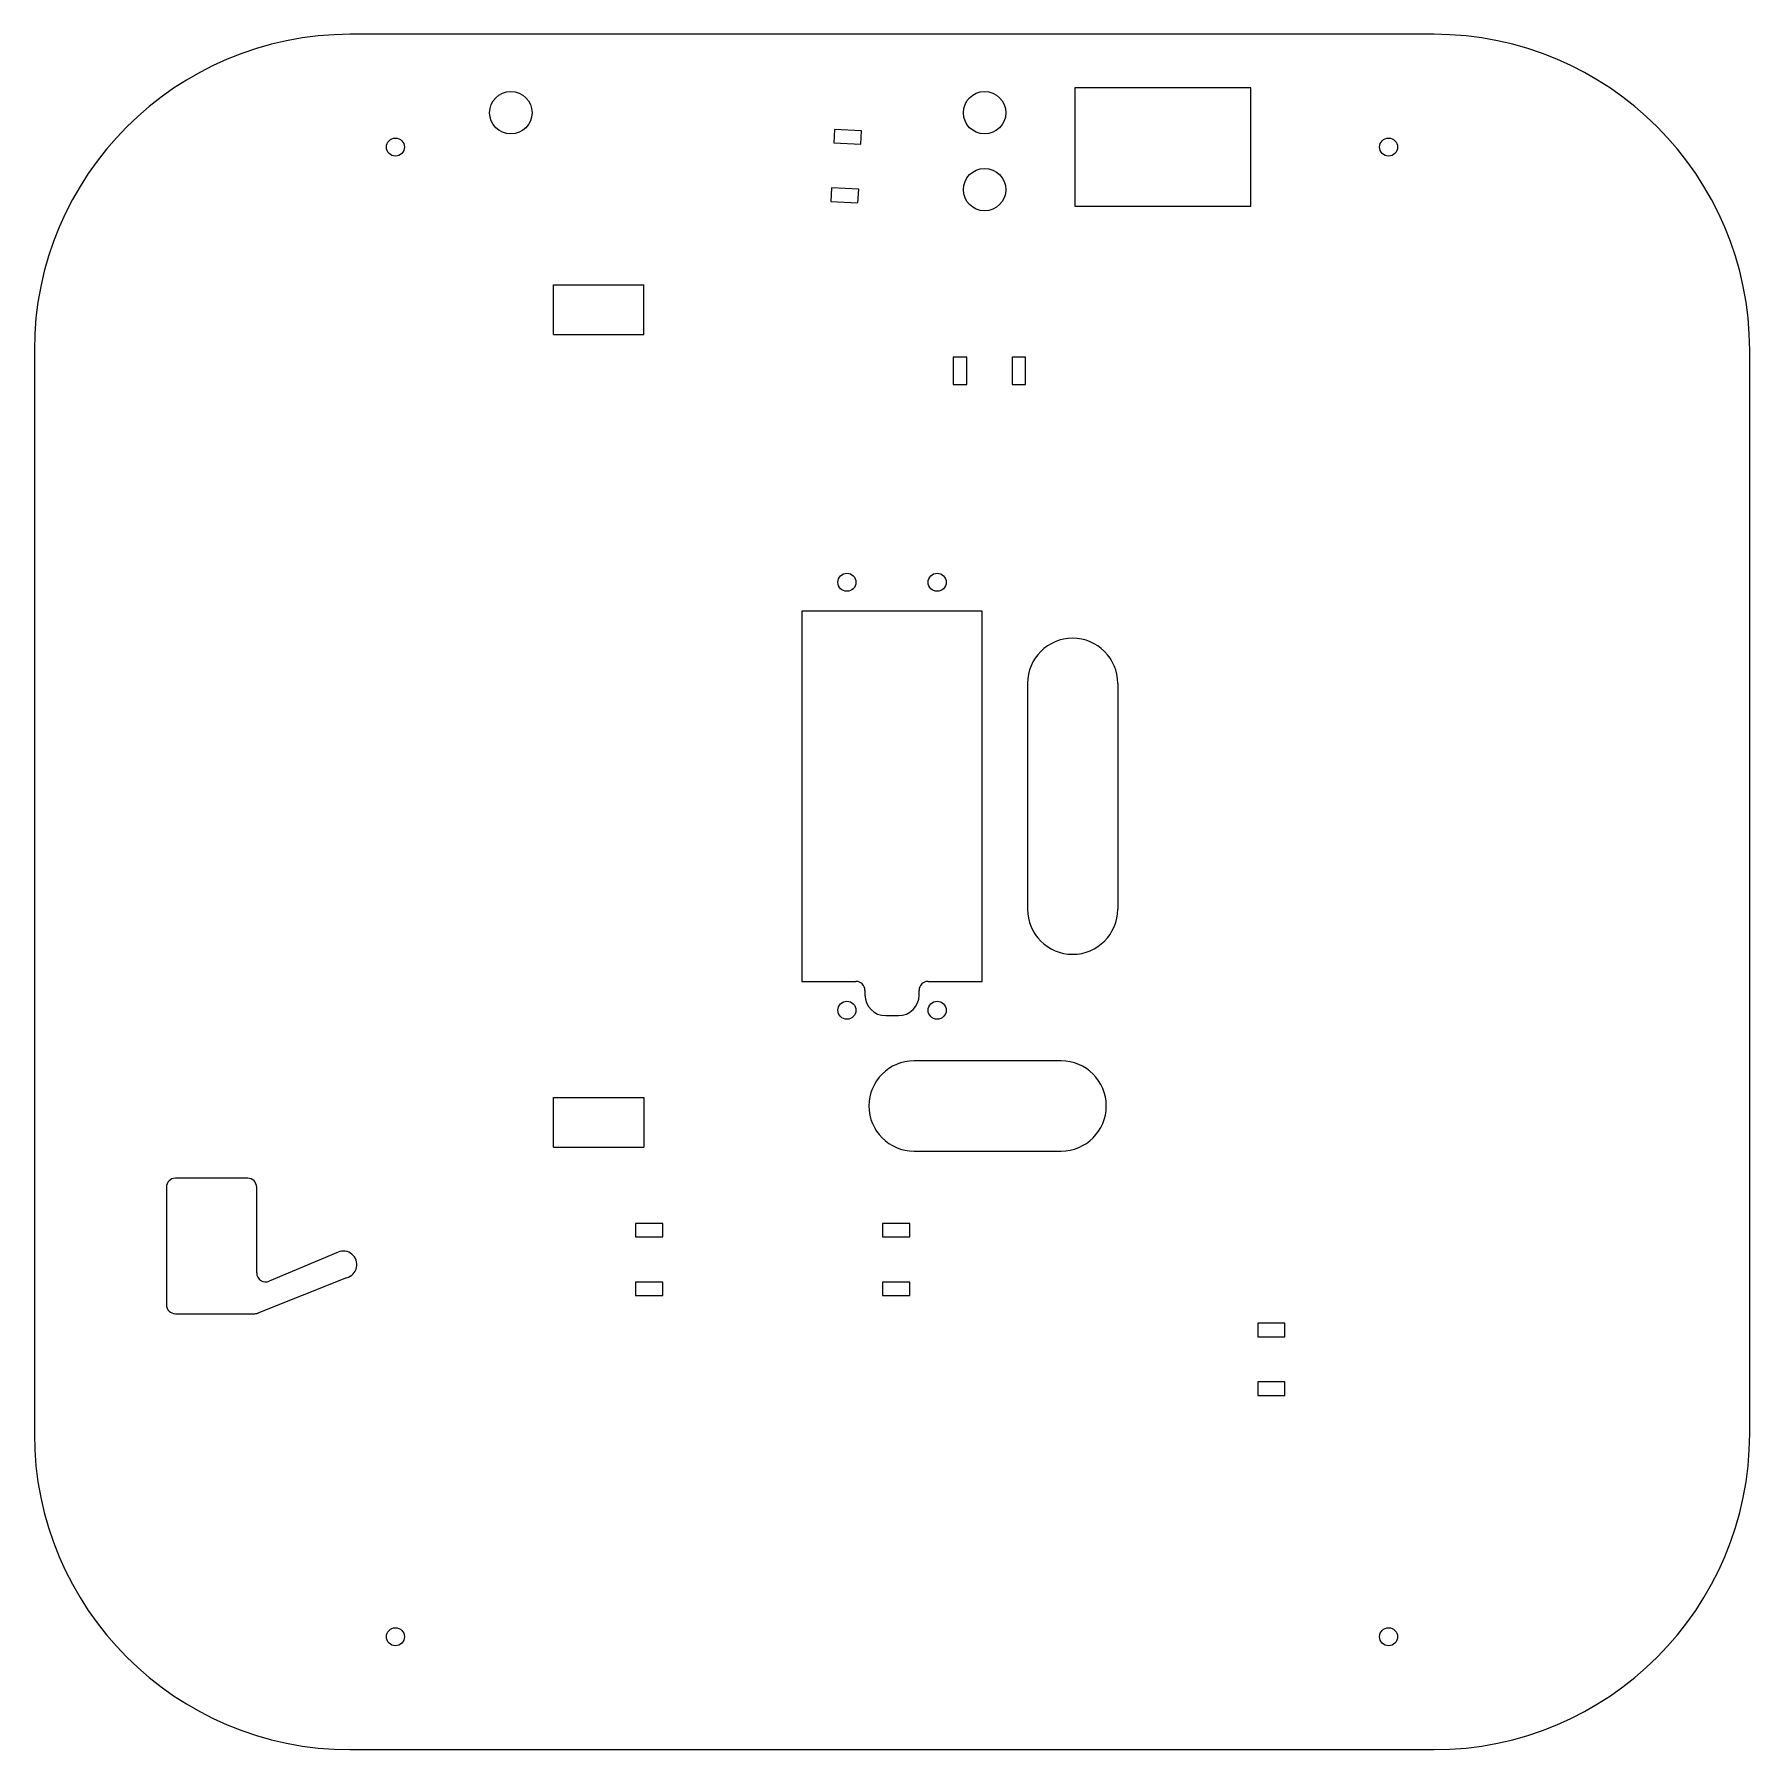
# Model space of a CAD drawing. Header units: millimetres. Extents: x 4.3 to 23.3, y 1.2 to 20.2.
import ezdxf

# ---------------------------------------------------------------- set-up
doc = ezdxf.new("R2010")
doc.units = ezdxf.units.MM

msp = doc.modelspace()

# ---------------------------------------------------------------- linework, layer by layer
at = {"color": 7, "linetype": 'Continuous', "lineweight": 15}
for p, q in [((19.761, 20.247), (7.761, 20.247)), ((15.786, 19.652), (15.786, 18.342)), ((17.736, 19.652), (15.786, 19.652)), ((17.736, 18.342), (17.736, 19.652)), ((13.124, 19.194), (13.116, 19.044)), ((13.423, 19.179), (13.124, 19.194)), ((13.116, 19.044), (13.416, 19.029)), ((13.416, 19.029), (13.423, 19.179)), ((13.092, 18.545), (13.085, 18.395)), ((13.392, 18.53), (13.092, 18.545)), ((13.384, 18.38), (13.392, 18.53)), ((13.085, 18.395), (13.384, 18.38)), ((15.786, 18.342), (17.736, 18.342)), ((10.011, 17.472), (11.011, 17.472)), ((10.011, 16.922), (10.011, 17.472)), ((11.011, 16.922), (11.011, 17.472)), ((10.011, 16.922), (11.011, 16.922)), ((4.261, 16.747), (4.261, 4.747)), ((23.261, 4.747), (23.261, 16.747)), ((14.59, 16.669), (14.44, 16.669)), ((14.44, 16.669), (14.44, 16.369)), ((14.59, 16.369), (14.59, 16.669)), ((15.24, 16.669), (15.09, 16.669)), ((15.09, 16.669), (15.09, 16.369)), ((15.24, 16.369), (15.24, 16.669)), ((14.44, 16.369), (14.59, 16.369)), ((15.09, 16.369), (15.24, 16.369)), ((14.761, 13.857), (12.761, 13.857)), ((12.761, 13.857), (12.761, 9.757)), ((14.761, 9.757), (14.761, 13.857)), ((15.261, 13.057), (15.261, 10.557)), ((16.261, 13.057), (16.261, 10.557)), ((12.761, 9.757), (13.361, 9.757)), ((14.161, 9.757), (14.761, 9.757)), ((13.461, 9.657), (13.461, 9.607)), ((14.061, 9.607), (14.061, 9.657)), ((13.691, 9.377), (13.831, 9.377)), ((15.634, 8.877), (14.005, 8.877)), ((10.011, 7.922), (10.011, 8.472)), ((10.011, 8.472), (11.011, 8.472)), ((11.011, 8.472), (11.011, 7.922)), ((10.011, 7.922), (11.011, 7.922)), ((14.005, 7.877), (15.634, 7.877)), ((5.724, 7.476), (5.724, 6.176)), ((6.624, 7.576), (5.824, 7.576)), ((6.724, 6.527), (6.724, 7.476)), ((11.221, 7.076), (10.921, 7.076)), ((10.921, 7.076), (10.921, 6.926)), ((11.221, 6.926), (11.221, 7.076)), ((13.957, 7.076), (13.657, 7.076)), ((13.657, 7.076), (13.657, 6.926)), ((13.957, 6.926), (13.957, 7.076)), ((10.921, 6.926), (11.221, 6.926)), ((13.657, 6.926), (13.957, 6.926)), ((7.625, 6.757), (6.863, 6.435)), ((6.742, 6.084), (7.723, 6.475)), ((11.221, 6.426), (10.921, 6.426)), ((10.921, 6.426), (10.921, 6.276)), ((10.921, 6.276), (11.221, 6.276)), ((11.221, 6.276), (11.221, 6.426)), ((13.957, 6.426), (13.657, 6.426)), ((13.657, 6.426), (13.657, 6.276)), ((13.657, 6.276), (13.957, 6.276)), ((13.957, 6.276), (13.957, 6.426)), ((5.824, 6.076), (6.705, 6.076)), ((18.111, 5.971), (17.811, 5.971)), ((17.811, 5.971), (17.811, 5.821)), ((18.111, 5.821), (18.111, 5.971)), ((17.811, 5.821), (18.111, 5.821)), ((18.111, 5.321), (17.811, 5.321)), ((17.811, 5.321), (17.811, 5.171)), ((18.111, 5.171), (18.111, 5.321)), ((17.811, 5.171), (18.111, 5.171)), ((7.761, 1.247), (19.761, 1.247))]:
    msp.add_line(p, q, dxfattribs=at)
for centre, radius in [((9.539, 19.378), 0.235), ((14.786, 19.378), 0.235), ((8.261, 18.997), 0.1), ((19.261, 18.997), 0.1), ((14.786, 18.526), 0.235), ((13.261, 14.177), 0.1), ((14.261, 14.177), 0.1), ((13.261, 9.437), 0.1), ((14.261, 9.437), 0.1), ((8.261, 2.497), 0.1), ((19.261, 2.497), 0.1)]:
    msp.add_circle(centre, radius, dxfattribs=at)
for centre, radius, start, end in [((7.761, 16.747), 3.5, 90, 180), ((19.761, 16.747), 3.5, 0, 90), ((15.761, 13.057), 0.5, 0, 180), ((15.761, 10.557), 0.5, 180, 0), ((13.361, 9.657), 0.1, 0, 90), ((14.161, 9.657), 0.1, 90, 180), ((13.691, 9.607), 0.23, 180, 270), ((13.831, 9.607), 0.23, 270, 360), ((14.005, 8.377), 0.5, 90, 270), ((15.634, 8.377), 0.5, 270, 90), ((5.824, 7.476), 0.1, 90, 180), ((6.624, 7.476), 0.1, 0, 90), ((7.683, 6.619), 0.15, 285.2924, 112.925), ((6.824, 6.527), 0.1, 180, 292.925), ((5.824, 6.176), 0.1, 180, 270), ((6.705, 6.176), 0.1, 270, 291.733), ((7.761, 4.747), 3.5, 180, 270), ((19.761, 4.747), 3.5, 270, 0)]:
    msp.add_arc(centre, radius, start, end, dxfattribs=at)

doc.saveas('drawing.dxf')
